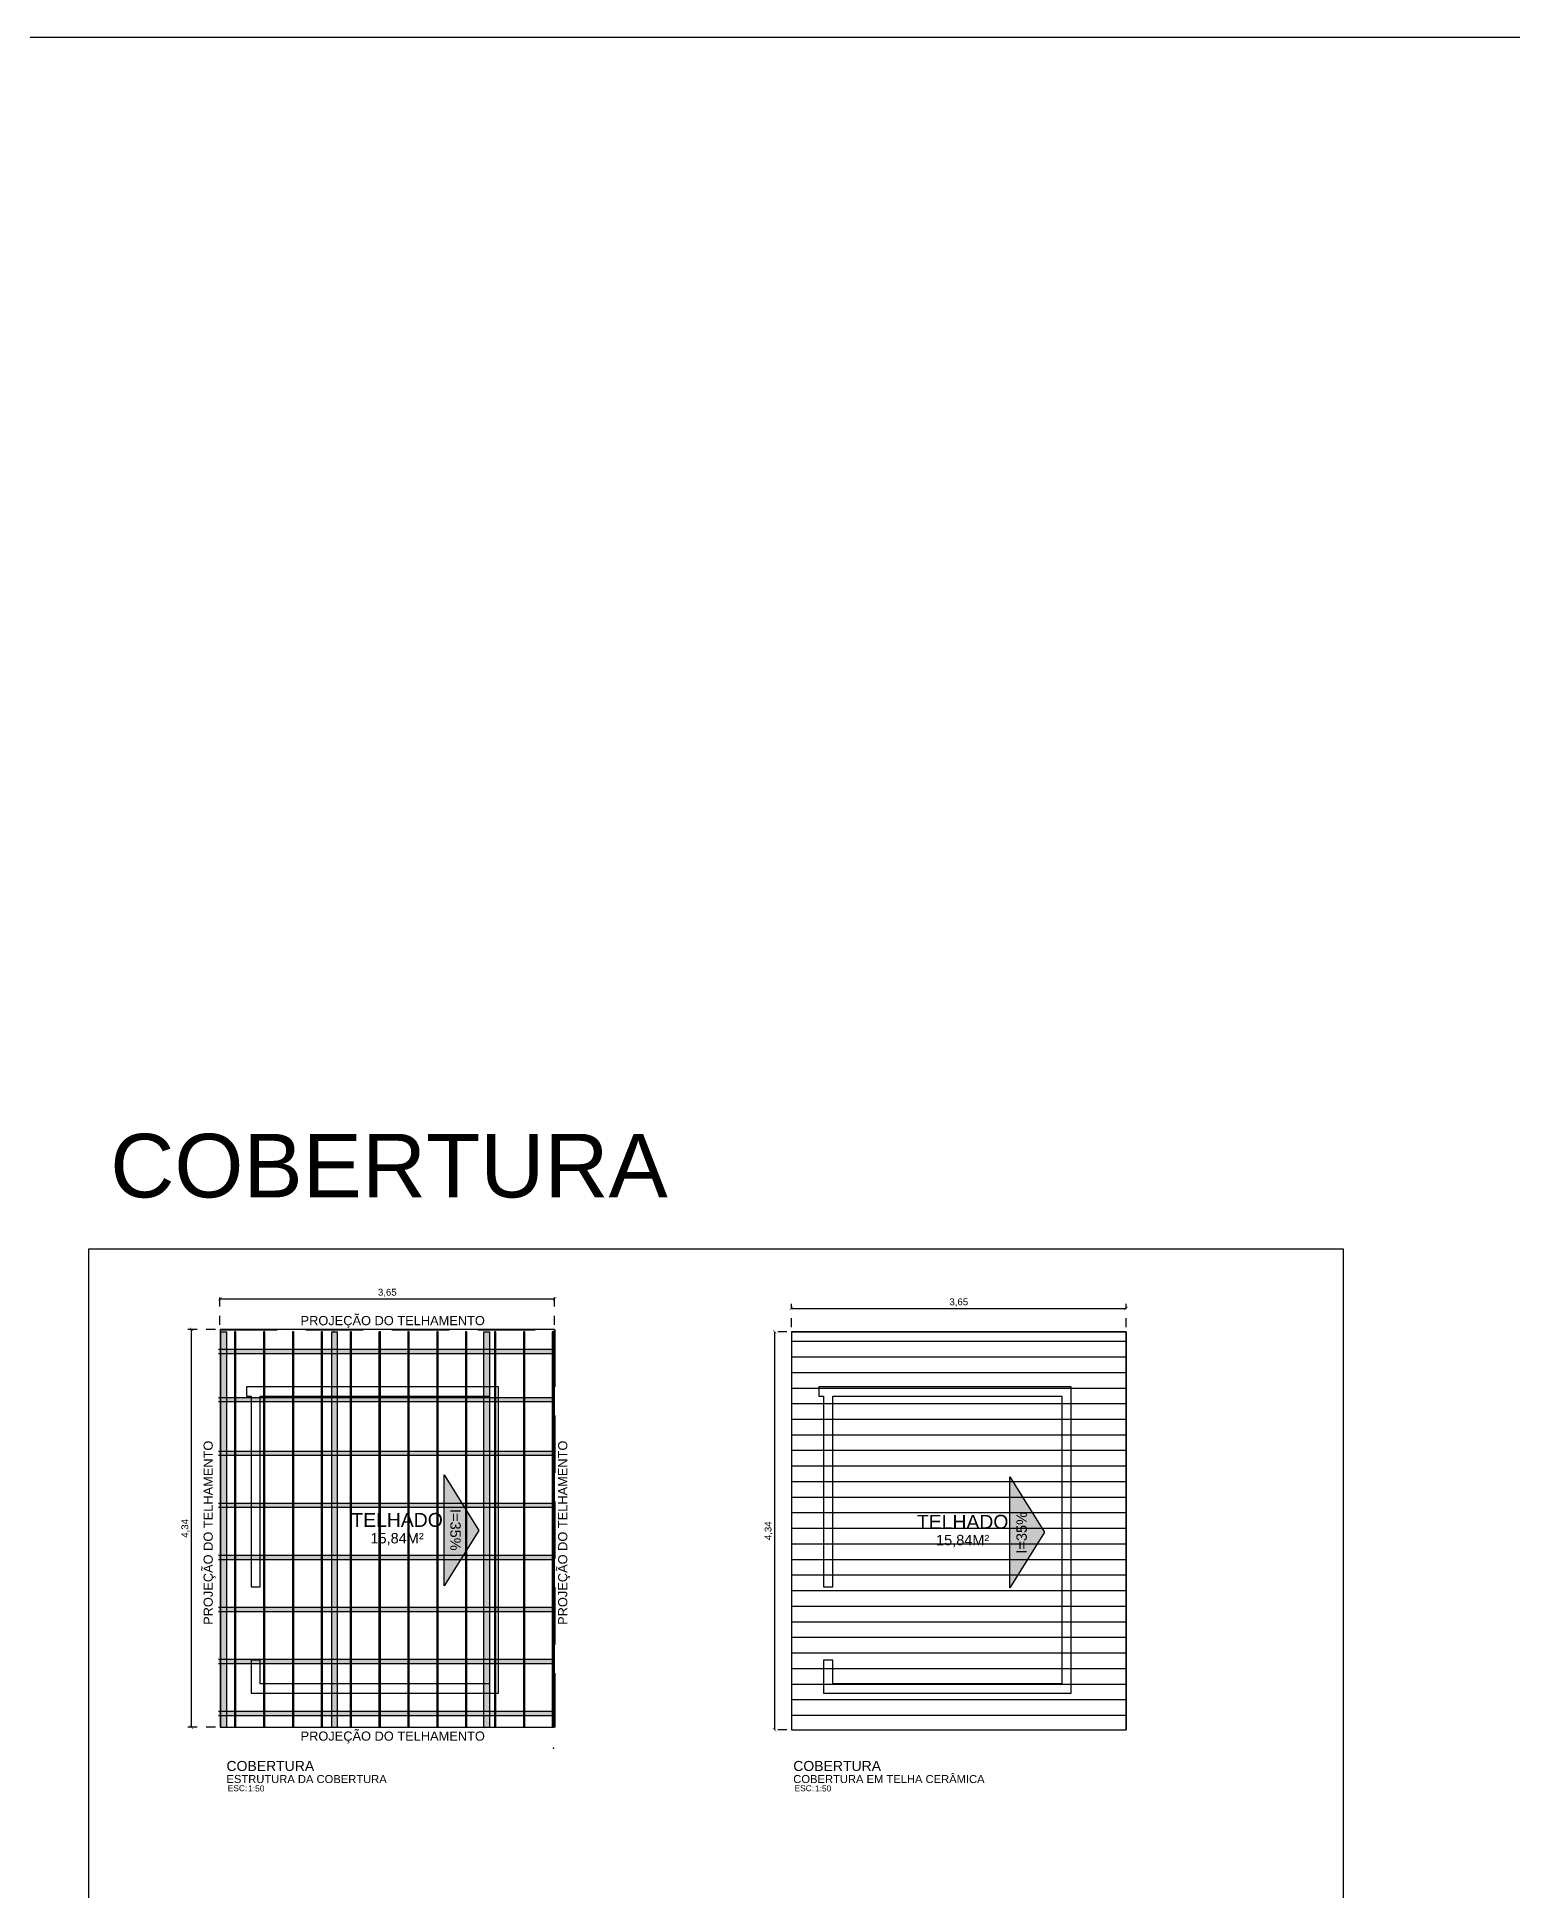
# Model space of a CAD drawing. Header units: inches. Extents: x -413 to -271, y -41 to 11.
# Drawn here: x -389.33 to -373.23, y -8.85 to 11.38 of the extents above; entities that cross this region are included whole.
import ezdxf
from ezdxf.enums import TextEntityAlignment as Align

# ---------------------------------------------------------------- set-up
doc = ezdxf.new("R2010")
doc.units = ezdxf.units.IN
doc.header["$MEASUREMENT"] = 0
doc.linetypes.add('DOT', pattern=[6.35, 0, -6.35])
doc.linetypes.add('HIDDEN2', pattern=[0.1875, 0.125, -0.0625])
doc.layers.get('0').update_dxf_attribs({"color": 8})
doc.layers.get('DEFPOINTS').update_dxf_attribs({"lineweight": 0})
for name, color, linetype in [('#_carimbo', 1, 'Continuous'), ('.10', 1, 'Continuous'), ('.20', 2, 'Continuous'), ('AR-ALV-CRT', 4, 'Continuous'), ('ARQ-COTA-25', 12, 'Continuous'), ('ARQ-PIS', 1, 'Continuous'), ('ARQ-TXT-02', 2, 'Continuous'), ('ARQ-TXT-03', 3, 'Continuous'), ('ARQ-TXT-04', 4, 'Continuous'), ('ELE-VT3', 30, 'Continuous'), ('FO-TÍTULOS', 1, 'Continuous'), ('Texto', 3, 'Continuous')]:
    doc.layers.add(name, color=color, linetype=linetype)
doc.layers.add('AR-COTA', color=1, linetype='Continuous', lineweight=0)
doc.styles.add('Arial', font='ARIALUNI.ttf')
doc.styles.add('ARIAL 1.5mm', font='arial.ttf', dxfattribs={"height": 0.1})
doc.styles.add('MÉDIO', font='arial.ttf', dxfattribs={"height": 0.13})
doc.styles.add('T3', font='arial.ttf')
doc.dimstyles.new('COD-ARQ-50', dxfattribs={"dimtxt": 0.075, "dimasz": 0.0375, "dimexe": 0.05, "dimexo": 0.05, "dimgap": 0.02, "dimtad": 1, "dimzin": 4, "dimtxsty": 'T3', "dimblk": 'ARCHTICK', "dimcen": 0, "dimclrd": 1, "dimclre": 2, "dimclrt": 2, "dimazin": 0, "dimtfac": 1, "dimtmove": 2, "dimatfit": 3, "dimldrblk": 'DOT', "dimfxl": 0.4, "dimtolj": 1, "dimarcsym": 0})

# ---------------------------------------------------------------- blocks, each defined once
blk = doc.blocks.new('_ArchTick')
at = {"color": 0, "linetype": 'ByBlock', "const_width": 0.15}
blk.add_lwpolyline([(-0.5, -0.5), (0.5, 0.5)], dxfattribs=at)
blk = doc.blocks.new('*D522')
at = {"layer": 'AR-COTA', "color": 2, "linetype": 'DOT', "lineweight": -2, "ltscale": 0.00375, "transparency": 16777216}
for p, q in [((-381.096, -2.702), (-381.096, -2.446)), ((-377.446, -2.702), (-377.446, -2.446))]:
    blk.add_line(p, q, dxfattribs=at)
at = {"layer": 'AR-COTA', "color": 1, "lineweight": -2, "ltscale": 0.00375, "transparency": 16777216}
blk.add_line((-381.096, -2.496), (-377.446, -2.496), dxfattribs=at)
at = {"layer": 'DEFPOINTS', "color": 0, "ltscale": 0.00375, "transparency": 16777216}
for p in [(-377.446, -2.496), (-381.096, -2.752), (-377.446, -2.752)]:
    blk.add_point(p, dxfattribs=at)
at = {"layer": 'AR-COTA', "color": 1, "lineweight": -2, "ltscale": 0.00375, "transparency": 16777216, "xscale": 0.0375, "yscale": 0.0375, "zscale": 0.0375, "rotation": 180}
blk.add_blockref('_ArchTick', (-381.096, -2.496), dxfattribs=at)
at = {"layer": 'AR-COTA', "color": 1, "lineweight": -2, "ltscale": 0.00375, "transparency": 16777216, "xscale": 0.0375, "yscale": 0.0375, "zscale": 0.0375}
blk.add_blockref('_ArchTick', (-377.446, -2.496), dxfattribs=at)
at = {"layer": 'AR-COTA', "color": 2, "ltscale": 0.00375, "transparency": 16777216, "insert": (-379.271, -2.431), "char_height": 0.075, "attachment_point": 5, "style": 'T3'}
blk.add_mtext('\\A1;3,65', dxfattribs=at)
blk = doc.blocks.new('_Dot')
at = {"color": 0, "linetype": 'ByBlock', "lineweight": -2}
blk.add_line((-0.5, 0), (-1, 0), dxfattribs=at)
at = {"color": 0, "linetype": 'ByBlock', "const_width": 0.5}
blk.add_lwpolyline([(-0.25, 0, 1), (0.25, 0, 1)], format="xyb", close=True, dxfattribs=at)
blk = doc.blocks.new('*D523')
at = {"layer": 'AR-COTA', "color": 2, "linetype": 'DOT', "lineweight": -2, "ltscale": 0.00375, "transparency": 16777216}
for p, q in [((-381.146, -2.752), (-381.33, -2.752)), ((-381.146, -7.092), (-381.33, -7.092))]:
    blk.add_line(p, q, dxfattribs=at)
at = {"layer": 'AR-COTA', "color": 1, "lineweight": -2, "ltscale": 0.00375, "transparency": 16777216}
blk.add_line((-381.28, -2.752), (-381.28, -7.092), dxfattribs=at)
at = {"layer": 'DEFPOINTS', "color": 0, "ltscale": 0.00375, "transparency": 16777216}
for p in [(-381.096, -2.752), (-381.28, -7.092), (-381.096, -7.092)]:
    blk.add_point(p, dxfattribs=at)
at = {"layer": 'AR-COTA', "color": 1, "lineweight": -2, "ltscale": 0.00375, "transparency": 16777216, "xscale": 0.0375, "yscale": 0.0375, "zscale": 0.0375}
for p, rotation in [((-381.28, -2.752), 90), ((-381.28, -7.092), 270)]:
    blk.add_blockref('_ArchTick', p, dxfattribs=dict(at, rotation=rotation))
at = {"layer": 'AR-COTA', "color": 2, "ltscale": 0.00375, "transparency": 16777216, "insert": (-381.345, -4.922), "char_height": 0.075, "attachment_point": 5, "rotation": 90, "style": 'T3'}
blk.add_mtext('\\A1;4,34', dxfattribs=at)
blk = doc.blocks.new('*D524')
at = {"layer": 'AR-COTA', "color": 2, "linetype": 'DOT', "lineweight": -2, "ltscale": 0.00375, "transparency": 16777216}
for p, q in [((-387.33, -2.676), (-387.33, -2.341)), ((-383.68, -2.676), (-383.68, -2.341))]:
    blk.add_line(p, q, dxfattribs=at)
at = {"layer": 'AR-COTA', "color": 1, "lineweight": -2, "ltscale": 0.00375, "transparency": 16777216}
blk.add_line((-387.33, -2.391), (-383.68, -2.391), dxfattribs=at)
at = {"layer": 'DEFPOINTS', "color": 0, "ltscale": 0.00375, "transparency": 16777216}
for p in [(-383.68, -2.391), (-387.33, -2.726), (-383.68, -2.726)]:
    blk.add_point(p, dxfattribs=at)
at = {"layer": 'AR-COTA', "color": 1, "lineweight": -2, "ltscale": 0.00375, "transparency": 16777216, "xscale": 0.0375, "yscale": 0.0375, "zscale": 0.0375, "rotation": 180}
blk.add_blockref('_ArchTick', (-387.33, -2.391), dxfattribs=at)
at = {"layer": 'AR-COTA', "color": 1, "lineweight": -2, "ltscale": 0.00375, "transparency": 16777216, "xscale": 0.0375, "yscale": 0.0375, "zscale": 0.0375}
blk.add_blockref('_ArchTick', (-383.68, -2.391), dxfattribs=at)
at = {"layer": 'AR-COTA', "color": 2, "ltscale": 0.00375, "transparency": 16777216, "insert": (-385.505, -2.326), "char_height": 0.075, "attachment_point": 5, "style": 'T3'}
blk.add_mtext('\\A1;3,65', dxfattribs=at)
blk = doc.blocks.new('*D525')
at = {"layer": 'AR-COTA', "color": 2, "linetype": 'DOT', "lineweight": -2, "ltscale": 0.00375, "transparency": 16777216}
for p, q in [((-387.38, -2.726), (-387.69, -2.726)), ((-387.38, -7.066), (-387.69, -7.066))]:
    blk.add_line(p, q, dxfattribs=at)
at = {"layer": 'AR-COTA', "color": 1, "lineweight": -2, "ltscale": 0.00375, "transparency": 16777216}
blk.add_line((-387.64, -7.066), (-387.64, -2.726), dxfattribs=at)
at = {"layer": 'DEFPOINTS', "color": 0, "ltscale": 0.00375, "transparency": 16777216}
for p in [(-387.64, -2.726), (-387.33, -2.726), (-387.33, -7.066)]:
    blk.add_point(p, dxfattribs=at)
at = {"layer": 'AR-COTA', "color": 1, "lineweight": -2, "ltscale": 0.00375, "transparency": 16777216, "xscale": 0.0375, "yscale": 0.0375, "zscale": 0.0375}
for p, rotation in [((-387.64, -2.726), 90), ((-387.64, -7.066), 270)]:
    blk.add_blockref('_ArchTick', p, dxfattribs=dict(at, rotation=rotation))
at = {"layer": 'AR-COTA', "color": 2, "ltscale": 0.00375, "transparency": 16777216, "insert": (-387.706, -4.896), "char_height": 0.075, "attachment_point": 5, "rotation": 90, "style": 'T3'}
blk.add_mtext('\\A1;4,34', dxfattribs=at)
blk = doc.blocks.new('*U517')
at = {"layer": 'ARQ-TXT-02', "insert": (0.2739, 0.2042), "char_height": 0.03, "attachment_point": 1, "style": 'Arial'}
blk.add_mtext_dynamic_manual_height_columns('ESC:', width=0.001376, gutter_width=0.25, heights=[0], dxfattribs=at)
at = {"layer": 'ARQ-TXT-02', "style": 'Arial'}
blk.add_attdef('ESCALA', (0.376, 0.1729), '', height=0.03, dxfattribs=at)
at = {"layer": 'ARQ-TXT-03', "style": 'Arial'}
blk.add_attdef('DESENHO', (0.2677, 0.215), '', height=0.04, dxfattribs=at)
at = {"layer": 'ARQ-TXT-04', "style": 'Arial'}
blk.add_attdef('MATÉRIA', text='', height=0.05, dxfattribs=at).set_placement((0.2677, 0.2605), align=Align.BOTTOM_LEFT)

msp = doc.modelspace()

# ---------------------------------------------------------------- hatches: boundary and pattern name
at = {"layer": '.10', "linetype": 'ByBlock', "ltscale": 5}
h = msp.add_hatch(color=3, dxfattribs=at)
h.set_gradient(color1=(237, 31, 36), color2=(237, 31, 36))
h.paths.add_polyline_path([(-387.1707, -7.066), (-387.1557, -7.066), (-387.1557, -2.7519), (-387.1707, -2.7519)])
h = msp.add_hatch(color=3, dxfattribs=at)
h.set_gradient(color1=(237, 31, 36), color2=(237, 31, 36))
h.paths.add_polyline_path([(-386.8557, -7.066), (-386.8407, -7.066), (-386.8407, -2.7519), (-386.8557, -2.7519)])
h = msp.add_hatch(color=3, dxfattribs=at)
h.set_gradient(color1=(237, 31, 36), color2=(237, 31, 36))
h.paths.add_polyline_path([(-386.5407, -7.066), (-386.5257, -7.066), (-386.5257, -2.7519), (-386.5407, -2.7519)])
h = msp.add_hatch(color=3, dxfattribs=at)
h.set_gradient(color1=(237, 31, 36), color2=(237, 31, 36))
h.paths.add_polyline_path([(-386.2257, -7.066), (-386.2107, -7.066), (-386.2107, -2.7519), (-386.2257, -2.7519)])
h = msp.add_hatch(color=3, dxfattribs=at)
h.set_gradient(color1=(237, 31, 36), color2=(237, 31, 36))
h.paths.add_polyline_path([(-385.9107, -7.066), (-385.8957, -7.066), (-385.8957, -2.7519), (-385.9107, -2.7519)])
h = msp.add_hatch(color=3, dxfattribs=at)
h.set_gradient(color1=(237, 31, 36), color2=(237, 31, 36))
h.paths.add_polyline_path([(-385.5957, -7.066), (-385.5807, -7.066), (-385.5807, -2.7519), (-385.5957, -2.7519)])
h = msp.add_hatch(color=3, dxfattribs=at)
h.set_gradient(color1=(237, 31, 36), color2=(237, 31, 36))
h.paths.add_polyline_path([(-385.2807, -7.066), (-385.2657, -7.066), (-385.2657, -2.7519), (-385.2807, -2.7519)])
h = msp.add_hatch(color=3, dxfattribs=at)
h.set_gradient(color1=(237, 31, 36), color2=(237, 31, 36))
h.paths.add_polyline_path([(-384.9657, -7.066), (-384.9507, -7.066), (-384.9507, -2.7519), (-384.9657, -2.7519)])
h = msp.add_hatch(color=3, dxfattribs=at)
h.set_gradient(color1=(237, 31, 36), color2=(237, 31, 36))
h.paths.add_polyline_path([(-384.6507, -7.066), (-384.6357, -7.066), (-384.6357, -2.7519), (-384.6507, -2.7519)])
h = msp.add_hatch(color=3, dxfattribs=at)
h.set_gradient(color1=(237, 31, 36), color2=(237, 31, 36))
h.paths.add_polyline_path([(-384.3357, -7.066), (-384.3207, -7.066), (-384.3207, -2.7519), (-384.3357, -2.7519)])
h = msp.add_hatch(color=3, dxfattribs=at)
h.set_gradient(color1=(237, 31, 36), color2=(237, 31, 36))
h.paths.add_polyline_path([(-384.0207, -7.066), (-384.0057, -7.066), (-384.0057, -2.7519), (-384.0207, -2.7519)])
h = msp.add_hatch(color=3, dxfattribs=at)
h.set_gradient(color1=(237, 31, 36), color2=(237, 31, 36))
h.paths.add_polyline_path([(-383.7057, -7.066), (-383.6907, -7.066), (-383.6907, -2.7519), (-383.7057, -2.7519)])
at = {"layer": '.10', "linetype": 'ByBlock', "ltscale": 5, "true_color": 0x105689, "transparency": 33554636}
h = msp.add_hatch(dxfattribs=at)
h.set_pattern_fill('_USER', color=146, scale=0.17, pattern_type=0)
h.set_pattern_definition([(0, (-1355.33622, -123.55422), (0, 0.17), [])])
h.paths.add_polyline_path([(-381.0463, -2.7519), (-381.0963, -2.7519), (-381.0963, -7.0919), (-381.0463, -7.0919)])
h.paths.add_polyline_path([(-377.4463, -2.7519), (-381.0463, -2.7519), (-381.0463, -7.0919), (-377.4463, -7.0919)])
at = {"layer": '.10', "linetype": 'ByBlock', "ltscale": 5, "true_color": 0x58ba48}
h = msp.add_hatch(color=85, dxfattribs=at)
h.dxf.hatch_style = 1
h.paths.add_polyline_path([(-383.7057, -2.991), (-383.7057, -2.941), (-387.3447, -2.941), (-387.3447, -2.991)])
h = msp.add_hatch(color=85, dxfattribs=at)
h.dxf.hatch_style = 1
h.paths.add_polyline_path([(-383.7057, -3.516), (-383.7057, -3.466), (-387.3447, -3.466), (-387.3447, -3.516)])
h = msp.add_hatch(color=85, dxfattribs=at)
h.dxf.hatch_style = 1
h.paths.add_polyline_path([(-383.7057, -4.1017), (-383.7057, -4.0517), (-387.3447, -4.0517), (-387.3447, -4.1017)])
h = msp.add_hatch(color=85, dxfattribs=at)
h.dxf.hatch_style = 1
h.paths.add_polyline_path([(-383.7057, -4.6695), (-383.7057, -4.6195), (-387.3447, -4.6195), (-387.3447, -4.6695)])
h = msp.add_hatch(color=85, dxfattribs=at)
h.dxf.hatch_style = 1
h.paths.add_polyline_path([(-383.7057, -5.2374), (-383.7057, -5.1874), (-387.3447, -5.1874), (-387.3447, -5.2374)])
h = msp.add_hatch(color=85, dxfattribs=at)
h.dxf.hatch_style = 1
h.paths.add_polyline_path([(-383.7057, -5.8052), (-383.7057, -5.7552), (-387.3447, -5.7552), (-387.3447, -5.8052)])
h = msp.add_hatch(color=85, dxfattribs=at)
h.dxf.hatch_style = 1
h.paths.add_polyline_path([(-383.7057, -6.3731), (-383.7057, -6.3231), (-387.3447, -6.3231), (-387.3447, -6.3731)])
h = msp.add_hatch(color=85, dxfattribs=at)
h.dxf.hatch_style = 1
h.paths.add_polyline_path([(-383.7057, -6.941), (-383.7057, -6.891), (-387.3447, -6.891), (-387.3447, -6.941)])
at = {"layer": '.20', "linetype": 'ByBlock', "ltscale": 5, "true_color": 0xf1eb1f}
for points in [[(-387.3207, -7.066), (-387.2607, -7.066), (-387.2607, -2.7519), (-387.3207, -2.7519)], [(-386.1107, -7.066), (-386.0507, -7.066), (-386.0507, -2.7519), (-386.1107, -2.7519)], [(-384.4507, -7.066), (-384.3907, -7.066), (-384.3907, -2.7519), (-384.4507, -2.7519)]]:
    msp.add_hatch(color=2, dxfattribs=at).paths.add_polyline_path(points)
at = {"true_color": 0x636466, "transparency": 33554687}
h = msp.add_hatch(color=251, dxfattribs=at)
h.dxf.hatch_style = 1
h.paths.add_polyline_path([(-384.8839, -5.5226), (-384.5059, -4.9178), (-384.8839, -4.313)])
h = msp.add_hatch(color=251, dxfattribs=at)
h.dxf.hatch_style = 1
h.paths.add_polyline_path([(-378.7146, -5.5429), (-378.3366, -4.9381), (-378.7146, -4.3333)])

# ---------------------------------------------------------------- linework, layer by layer
at = {"layer": '#_carimbo', "color": 4, "linetype": 'ByBlock'}
for points in [[(-383.6797, -3.4629), (-383.6797, -2.726), (-387.3297, -2.726), (-387.3297, -7.066), (-383.6797, -7.066), (-383.6797, -2.726), (-383.6797, -2.726)], [(-377.4463, -3.4888), (-377.4463, -2.7519), (-381.0963, -2.7519), (-381.0963, -7.0919), (-377.4463, -7.0919), (-377.4463, -2.7519), (-377.4463, -2.7519)]]:
    msp.add_lwpolyline(points, dxfattribs=at)
at = {"layer": '.10', "color": 18, "linetype": 'ByBlock', "ltscale": 5, "true_color": 0x000000}
for points in [[(-387.3207, -2.7519), (-387.2607, -2.7519), (-387.2607, -7.066)], [(-387.3207, -7.066), (-387.3207, -2.7519)], [(-386.1107, -2.7519), (-386.0507, -2.7519), (-386.0507, -7.066)], [(-386.1107, -7.066), (-386.1107, -2.7519)], [(-384.4507, -2.7519), (-384.3907, -2.7519), (-384.3907, -7.066)], [(-384.4507, -7.066), (-384.4507, -2.7519)]]:
    msp.add_lwpolyline(points, dxfattribs=at)
at = {"layer": '.20', "color": 18, "linetype": 'ByBlock', "ltscale": 5, "true_color": 0x000000}
for points in [[(-387.3207, -2.7519), (-387.2607, -2.7519), (-387.2607, -7.066)], [(-387.3207, -7.066), (-387.3207, -2.7519)], [(-386.1107, -2.7519), (-386.0507, -2.7519), (-386.0507, -7.066)], [(-386.1107, -7.066), (-386.1107, -2.7519)], [(-384.4507, -2.7519), (-384.3907, -2.7519), (-384.3907, -6.5919)], [(-384.4507, -7.066), (-384.4507, -2.7519)]]:
    msp.add_lwpolyline(points, dxfattribs=at)
at = {"color": 8, "linetype": 'ByBlock', "ltscale": 5}
for points in [[(-386.9907, -3.3519), (-387.0407, -3.3519), (-387.0407, -3.4519), (-386.9907, -3.4519)], [(-380.7463, -3.3519), (-380.7963, -3.3519), (-380.7963, -3.4519), (-380.7463, -3.4519)]]:
    msp.add_lwpolyline(points, dxfattribs=at)
for points in [[(-384.8839, -4.313), (-384.5059, -4.9178), (-384.8839, -5.5226)], [(-378.7146, -4.3333), (-378.3366, -4.9381), (-378.7146, -5.5429)]]:
    msp.add_lwpolyline(points, close=True)
at = {"layer": 'ARQ-PIS', "color": 3, "linetype": 'ByBlock', "ltscale": 5}
msp.add_line((-386.1107, -2.7519), (-386.0507, -2.7519), dxfattribs=at)
at = {"layer": 'ARQ-PIS', "color": 8, "linetype": 'ByBlock'}
for p, q in [((-386.9907, -3.4519), (-386.9907, -5.5319)), ((-386.8907, -5.5319), (-386.8907, -3.4519)), ((-386.8907, -3.4519), (-384.3907, -3.4519)), ((-384.3907, -3.4519), (-384.3907, -6.5919)), ((-380.7463, -3.4519), (-380.7463, -5.5319)), ((-380.6463, -5.5319), (-380.6463, -3.4519)), ((-380.6463, -3.4519), (-378.1463, -3.4519)), ((-378.1463, -3.4519), (-378.1463, -6.5919)), ((-386.9907, -5.5319), (-386.8907, -5.5319)), ((-380.7463, -5.5319), (-380.6463, -5.5319)), ((-386.8907, -6.3319), (-386.9907, -6.3319)), ((-386.9907, -6.3319), (-386.9907, -6.6919)), ((-386.8907, -6.5919), (-386.8907, -6.3319)), ((-380.6463, -6.3319), (-380.7463, -6.3319)), ((-380.7463, -6.3319), (-380.7463, -6.6919)), ((-380.6463, -6.5919), (-380.6463, -6.3319)), ((-384.3907, -6.5919), (-386.8907, -6.5919)), ((-378.1463, -6.5919), (-380.6463, -6.5919)), ((-386.9907, -6.6919), (-384.2907, -6.6919)), ((-384.3907, -6.6919), (-384.3907, -7.066)), ((-380.7463, -6.6919), (-378.0463, -6.6919))]:
    msp.add_line(p, q, dxfattribs=at)
at = {"layer": 'ARQ-PIS', "color": 4, "linetype": 'ByBlock'}
msp.add_lwpolyline([(-388.7606, -1.8439), (-375.0786, -1.8439), (-375.0786, -21.9212), (-388.7606, -21.9212)], close=True, dxfattribs=at)
at = {"layer": 'ARQ-PIS', "color": 5, "linetype": 'HIDDEN2', "lineweight": 40, "ltscale": 5}
msp.add_lwpolyline([(-387.3297, -2.726), (-383.6797, -2.726), (-383.6797, -7.066)], dxfattribs=at)
at = {"layer": 'ARQ-PIS', "color": 240, "linetype": 'ByBlock', "ltscale": 5, "true_color": 0xed1f24}
for points in [[(-387.1557, -2.7519), (-387.1707, -2.7519), (-387.1707, -7.066)], [(-387.1557, -2.7519), (-387.1707, -2.7519), (-387.1707, -7.066)], [(-387.1557, -2.7519), (-387.1707, -2.7519), (-387.1707, -7.066)], [(-387.1557, -2.7519), (-387.1707, -2.7519), (-387.1707, -7.066)], [(-387.1557, -2.7519), (-387.1707, -2.7519), (-387.1707, -7.066)], [(-387.1557, -2.7519), (-387.1707, -2.7519), (-387.1707, -7.066)], [(-387.1557, -2.7519), (-387.1707, -2.7519), (-387.1707, -7.066)], [(-387.1557, -7.066), (-387.1557, -2.7519)], [(-387.1557, -7.066), (-387.1557, -2.7519)], [(-387.1557, -7.066), (-387.1557, -2.7519)], [(-387.1557, -7.066), (-387.1557, -2.7519)], [(-387.1557, -7.066), (-387.1557, -2.7519)], [(-387.1557, -7.066), (-387.1557, -2.7519)], [(-387.1557, -7.066), (-387.1557, -2.7519)], [(-386.8407, -2.7519), (-386.8557, -2.7519), (-386.8557, -7.066)], [(-386.8407, -2.7519), (-386.8557, -2.7519), (-386.8557, -7.066)], [(-386.8407, -2.7519), (-386.8557, -2.7519), (-386.8557, -7.066)], [(-386.8407, -2.7519), (-386.8557, -2.7519), (-386.8557, -7.066)], [(-386.8407, -2.7519), (-386.8557, -2.7519), (-386.8557, -7.066)], [(-386.8407, -7.066), (-386.8407, -2.7519)], [(-386.8407, -7.066), (-386.8407, -2.7519)], [(-386.8407, -7.066), (-386.8407, -2.7519)], [(-386.8407, -7.066), (-386.8407, -2.7519)], [(-386.8407, -7.066), (-386.8407, -2.7519)], [(-386.5257, -2.7519), (-386.5407, -2.7519), (-386.5407, -7.066)], [(-386.5257, -2.7519), (-386.5407, -2.7519), (-386.5407, -7.066)], [(-386.5257, -2.7519), (-386.5407, -2.7519), (-386.5407, -7.066)], [(-386.5257, -2.7519), (-386.5407, -2.7519), (-386.5407, -7.066)], [(-386.5257, -2.7519), (-386.5407, -2.7519), (-386.5407, -7.066)], [(-386.5257, -2.7519), (-386.5407, -2.7519), (-386.5407, -7.066)], [(-386.5257, -2.7519), (-386.5407, -2.7519), (-386.5407, -7.066)], [(-386.5257, -7.066), (-386.5257, -2.7519)], [(-386.5257, -7.066), (-386.5257, -2.7519)], [(-386.5257, -7.066), (-386.5257, -2.7519)], [(-386.5257, -7.066), (-386.5257, -2.7519)], [(-386.5257, -7.066), (-386.5257, -2.7519)], [(-386.5257, -7.066), (-386.5257, -2.7519)], [(-386.5257, -7.066), (-386.5257, -2.7519)], [(-386.2107, -2.7519), (-386.2257, -2.7519), (-386.2257, -7.066)], [(-386.2107, -2.7519), (-386.2257, -2.7519), (-386.2257, -7.066)], [(-386.2107, -2.7519), (-386.2257, -2.7519), (-386.2257, -7.066)], [(-386.2107, -2.7519), (-386.2257, -2.7519), (-386.2257, -7.066)], [(-386.2107, -2.7519), (-386.2257, -2.7519), (-386.2257, -7.066)], [(-386.2107, -7.066), (-386.2107, -2.7519)], [(-386.2107, -7.066), (-386.2107, -2.7519)], [(-386.2107, -7.066), (-386.2107, -2.7519)], [(-386.2107, -7.066), (-386.2107, -2.7519)], [(-386.2107, -7.066), (-386.2107, -2.7519)], [(-385.8957, -2.7519), (-385.9107, -2.7519), (-385.9107, -7.066)], [(-385.8957, -2.7519), (-385.9107, -2.7519), (-385.9107, -7.066)], [(-385.8957, -2.7519), (-385.9107, -2.7519), (-385.9107, -7.066)], [(-385.8957, -2.7519), (-385.9107, -2.7519), (-385.9107, -7.066)], [(-385.8957, -2.7519), (-385.9107, -2.7519), (-385.9107, -7.066)], [(-385.8957, -2.7519), (-385.9107, -2.7519), (-385.9107, -7.066)], [(-385.8957, -2.7519), (-385.9107, -2.7519), (-385.9107, -7.066)], [(-385.8957, -7.066), (-385.8957, -2.7519)], [(-385.8957, -7.066), (-385.8957, -2.7519)], [(-385.8957, -7.066), (-385.8957, -2.7519)], [(-385.8957, -7.066), (-385.8957, -2.7519)], [(-385.8957, -7.066), (-385.8957, -2.7519)], [(-385.8957, -7.066), (-385.8957, -2.7519)], [(-385.8957, -7.066), (-385.8957, -2.7519)], [(-385.5807, -2.7519), (-385.5957, -2.7519), (-385.5957, -7.066)], [(-385.5807, -2.7519), (-385.5957, -2.7519), (-385.5957, -7.066)], [(-385.5807, -2.7519), (-385.5957, -2.7519), (-385.5957, -7.066)], [(-385.5807, -2.7519), (-385.5957, -2.7519), (-385.5957, -7.066)], [(-385.5807, -2.7519), (-385.5957, -2.7519), (-385.5957, -7.066)], [(-385.5807, -7.066), (-385.5807, -2.7519)], [(-385.5807, -7.066), (-385.5807, -2.7519)], [(-385.5807, -7.066), (-385.5807, -2.7519)], [(-385.5807, -7.066), (-385.5807, -2.7519)], [(-385.5807, -7.066), (-385.5807, -2.7519)], [(-385.2657, -2.7519), (-385.2807, -2.7519), (-385.2807, -7.066)], [(-385.2657, -2.7519), (-385.2807, -2.7519), (-385.2807, -7.066)], [(-385.2657, -2.7519), (-385.2807, -2.7519), (-385.2807, -7.066)], [(-385.2657, -2.7519), (-385.2807, -2.7519), (-385.2807, -7.066)], [(-385.2657, -2.7519), (-385.2807, -2.7519), (-385.2807, -7.066)], [(-385.2657, -2.7519), (-385.2807, -2.7519), (-385.2807, -7.066)], [(-385.2657, -2.7519), (-385.2807, -2.7519), (-385.2807, -7.066)], [(-385.2657, -7.066), (-385.2657, -2.7519)], [(-385.2657, -7.066), (-385.2657, -2.7519)], [(-385.2657, -7.066), (-385.2657, -2.7519)], [(-385.2657, -7.066), (-385.2657, -2.7519)], [(-385.2657, -7.066), (-385.2657, -2.7519)], [(-385.2657, -7.066), (-385.2657, -2.7519)], [(-385.2657, -7.066), (-385.2657, -2.7519)], [(-384.9507, -2.7519), (-384.9657, -2.7519), (-384.9657, -7.066)], [(-384.9507, -2.7519), (-384.9657, -2.7519), (-384.9657, -7.066)], [(-384.9507, -2.7519), (-384.9657, -2.7519), (-384.9657, -7.066)], [(-384.9507, -2.7519), (-384.9657, -2.7519), (-384.9657, -7.066)], [(-384.9507, -2.7519), (-384.9657, -2.7519), (-384.9657, -7.066)], [(-384.9507, -7.066), (-384.9507, -2.7519)], [(-384.9507, -7.066), (-384.9507, -2.7519)], [(-384.9507, -7.066), (-384.9507, -2.7519)], [(-384.9507, -7.066), (-384.9507, -2.7519)], [(-384.9507, -7.066), (-384.9507, -2.7519)], [(-384.6357, -2.7519), (-384.6507, -2.7519), (-384.6507, -7.066)], [(-384.6357, -2.7519), (-384.6507, -2.7519), (-384.6507, -7.066)], [(-384.6357, -2.7519), (-384.6507, -2.7519), (-384.6507, -7.066)], [(-384.6357, -2.7519), (-384.6507, -2.7519), (-384.6507, -7.066)], [(-384.6357, -2.7519), (-384.6507, -2.7519), (-384.6507, -7.066)], [(-384.6357, -2.7519), (-384.6507, -2.7519), (-384.6507, -7.066)], [(-384.6357, -2.7519), (-384.6507, -2.7519), (-384.6507, -7.066)], [(-384.6357, -7.066), (-384.6357, -2.7519)], [(-384.6357, -7.066), (-384.6357, -2.7519)], [(-384.6357, -7.066), (-384.6357, -2.7519)], [(-384.6357, -7.066), (-384.6357, -2.7519)], [(-384.6357, -7.066), (-384.6357, -2.7519)], [(-384.6357, -7.066), (-384.6357, -2.7519)], [(-384.6357, -7.066), (-384.6357, -2.7519)], [(-384.3207, -2.7519), (-384.3357, -2.7519), (-384.3357, -7.066)], [(-384.3207, -2.7519), (-384.3357, -2.7519), (-384.3357, -7.066)], [(-384.3207, -2.7519), (-384.3357, -2.7519), (-384.3357, -7.066)], [(-384.3207, -2.7519), (-384.3357, -2.7519), (-384.3357, -7.066)], [(-384.3207, -2.7519), (-384.3357, -2.7519), (-384.3357, -7.066)], [(-384.3207, -7.066), (-384.3207, -2.7519)], [(-384.3207, -7.066), (-384.3207, -2.7519)], [(-384.3207, -7.066), (-384.3207, -2.7519)], [(-384.3207, -7.066), (-384.3207, -2.7519)], [(-384.3207, -7.066), (-384.3207, -2.7519)], [(-384.0057, -2.7519), (-384.0207, -2.7519), (-384.0207, -7.066)], [(-384.0057, -2.7519), (-384.0207, -2.7519), (-384.0207, -7.066)], [(-384.0057, -2.7519), (-384.0207, -2.7519), (-384.0207, -7.066)], [(-384.0057, -2.7519), (-384.0207, -2.7519), (-384.0207, -7.066)], [(-384.0057, -2.7519), (-384.0207, -2.7519), (-384.0207, -7.066)], [(-384.0057, -2.7519), (-384.0207, -2.7519), (-384.0207, -7.066)], [(-384.0057, -2.7519), (-384.0207, -2.7519), (-384.0207, -7.066)], [(-384.0057, -7.066), (-384.0057, -2.7519)], [(-384.0057, -7.066), (-384.0057, -2.7519)], [(-384.0057, -7.066), (-384.0057, -2.7519)], [(-384.0057, -7.066), (-384.0057, -2.7519)], [(-384.0057, -7.066), (-384.0057, -2.7519)], [(-384.0057, -7.066), (-384.0057, -2.7519)], [(-384.0057, -7.066), (-384.0057, -2.7519)], [(-383.6907, -2.7519), (-383.7057, -2.7519), (-383.7057, -7.066)], [(-383.6907, -2.7519), (-383.7057, -2.7519), (-383.7057, -7.066)], [(-383.6907, -2.7519), (-383.7057, -2.7519), (-383.7057, -7.066)], [(-383.6907, -2.7519), (-383.7057, -2.7519), (-383.7057, -7.066)], [(-383.6907, -2.7519), (-383.7057, -2.7519), (-383.7057, -7.066)], [(-383.6907, -7.066), (-383.6907, -2.7519)], [(-383.6907, -7.066), (-383.6907, -2.7519)], [(-383.6907, -7.066), (-383.6907, -2.7519)], [(-383.6907, -7.066), (-383.6907, -2.7519)], [(-383.6907, -7.066), (-383.6907, -2.7519)], [(-386.8557, -7.066), (-386.8407, -7.066)]]:
    msp.add_lwpolyline(points, dxfattribs=at)
at = {"layer": 'ARQ-PIS', "color": 5, "linetype": 'ByBlock', "ltscale": 5}
msp.add_lwpolyline([(-381.0963, -2.7519), (-377.4463, -2.7519), (-377.4463, -7.0919)], dxfattribs=at)
at = {"layer": 'ARQ-PIS', "color": 43, "linetype": 'ByBlock', "ltscale": 5, "true_color": 0xcfa687}
msp.add_lwpolyline([(-381.0963, -2.7519), (-377.4463, -2.7519), (-377.4463, -7.0919)], dxfattribs=at)
at = {"layer": 'ARQ-PIS', "color": 3, "linetype": 'ByBlock', "ltscale": 5}
for points in [[(-383.7057, -2.941), (-383.7057, -2.991), (-387.3447, -2.991)], [(-387.3447, -2.941), (-383.7057, -2.941)], [(-383.7057, -3.466), (-383.7057, -3.516), (-387.3447, -3.516)], [(-387.3447, -3.466), (-383.7057, -3.466)], [(-383.7057, -3.466), (-383.7057, -3.516), (-387.3447, -3.516)], [(-387.3447, -3.466), (-383.7057, -3.466)], [(-383.7057, -4.0517), (-383.7057, -4.1017), (-387.3447, -4.1017)], [(-387.3447, -4.0517), (-383.7057, -4.0517)], [(-383.7057, -4.0517), (-383.7057, -4.1017), (-387.3447, -4.1017)], [(-387.3447, -4.0517), (-383.7057, -4.0517)], [(-383.7057, -4.6195), (-383.7057, -4.6695), (-387.3447, -4.6695)], [(-387.3447, -4.6195), (-383.7057, -4.6195)], [(-383.7057, -4.6195), (-383.7057, -4.6695), (-387.3447, -4.6695)], [(-387.3447, -4.6195), (-383.7057, -4.6195)], [(-383.7057, -5.1874), (-383.7057, -5.2374), (-387.3447, -5.2374)], [(-387.3447, -5.1874), (-383.7057, -5.1874)], [(-383.7057, -5.1874), (-383.7057, -5.2374), (-387.3447, -5.2374)], [(-387.3447, -5.1874), (-383.7057, -5.1874)], [(-383.7057, -5.7552), (-383.7057, -5.8052), (-387.3447, -5.8052)], [(-387.3447, -5.7552), (-383.7057, -5.7552)], [(-383.7057, -5.7552), (-383.7057, -5.8052), (-387.3447, -5.8052)], [(-387.3447, -5.7552), (-383.7057, -5.7552)], [(-383.7057, -6.3231), (-383.7057, -6.3731), (-387.3447, -6.3731)], [(-387.3447, -6.3231), (-383.7057, -6.3231)], [(-383.7057, -6.3231), (-383.7057, -6.3731), (-387.3447, -6.3731)], [(-387.3447, -6.3231), (-383.7057, -6.3231)], [(-383.7057, -6.891), (-383.7057, -6.941), (-387.3447, -6.941)], [(-387.3447, -6.891), (-383.7057, -6.891)], [(-383.7057, -6.891), (-383.7057, -6.941), (-387.3447, -6.941)], [(-387.3447, -6.891), (-383.7057, -6.891)]]:
    msp.add_lwpolyline(points, dxfattribs=at)
at = {"layer": 'ARQ-PIS', "color": 8, "linetype": 'ByBlock'}
for points in [[(-384.2907, -6.6919), (-384.2907, -3.3519), (-386.9907, -3.3519)], [(-378.0463, -6.6919), (-378.0463, -3.3519), (-380.7463, -3.3519)]]:
    msp.add_lwpolyline(points, dxfattribs=at)
at = {"layer": 'ARQ-PIS', "color": 3, "linetype": 'ByBlock'}
for p in [(-386.0907, -2.7519), (-386.0907, -2.7519), (-383.6907, -3.3198), (-383.6907, -3.8876), (-383.6907, -4.4555), (-383.6907, -5.0233), (-383.6907, -5.5912), (-383.6907, -6.159), (-383.6907, -6.7269), (-383.6907, -7.2948)]:
    msp.add_point(p, dxfattribs=at)
at = {"layer": 'ELE-VT3', "linetype": 'ByBlock'}
msp.add_lwpolyline([(-409.0768, 11.3755), (-271.3816, 11.3755), (-271.3816, -29.078), (-409.0768, -29.078)], close=True, dxfattribs=at)

# ---------------------------------------------------------------- block references
at = {"layer": 'ARQ-COTA-25', "ltscale": 0.0019, "transparency": 33554687, "xscale": 2.182293811436701, "yscale": 2.182293811436701, "zscale": 2.182293811436701}
for p, values in [((-387.8433, -8.1435), {'ESCALA': '1:50', 'DESENHO': 'ESTRUTURA DA COBERTURA', 'MATÉRIA': 'COBERTURA '}), ((-381.6607, -8.1435), {'ESCALA': '1:50', 'DESENHO': 'COBERTURA EM TELHA CERÂMICA', 'MATÉRIA': 'COBERTURA '})]:
    msp.add_blockref('*U517', p, dxfattribs=at).add_auto_attribs(values)

# ---------------------------------------------------------------- texts
at = {"layer": 'AR-ALV-CRT', "color": 2, "insert": (-385.4459, -2.5785), "char_height": 0.1, "width": 2.746554, "attachment_point": 2, "style": 'Arial'}
msp.add_mtext('PROJEÇÃO DO TELHAMENTO ', dxfattribs=at)
at = {"layer": 'AR-ALV-CRT', "color": 2, "char_height": 0.1, "width": 2.746554, "attachment_point": 2, "rotation": 90, "style": 'Arial'}
for insert in [(-387.509, -4.9434), (-383.6414, -4.9434)]:
    msp.add_mtext('PROJEÇÃO DO TELHAMENTO ', dxfattribs=dict(at, insert=insert))
at = {"layer": 'ARQ-TXT-02', "style": 'ARIAL 1.5mm'}
for rotation, p in [(270, (-384.704, -4.9119)), (90, (-378.6424, -4.944))]:
    msp.add_attdef('I=35%', text='i=00%', height=0.1134, rotation=rotation, dxfattribs=at).set_placement(p, align=Align.TOP_CENTER)
at = {"layer": 'ARQ-TXT-02', "style": 'Arial'}
for p in [(-385.3983, -5.0028), (-379.229, -5.0231)]:
    msp.add_attdef('15,84M²', text='4,94m²', height=0.1134, dxfattribs=at).set_placement(p, align=Align.MIDDLE_CENTER)
at = {"layer": 'ARQ-TXT-03', "style": 'Arial'}
for p in [(-385.3983, -4.8033), (-379.229, -4.8236)]:
    msp.add_attdef('TELHADO', text='ÁGUA 01', height=0.1512, dxfattribs=at).set_placement(p, align=Align.MIDDLE_CENTER)
at = {"layer": 'FO-TÍTULOS', "color": 4, "style": 'Arial'}
msp.add_text('COBERTURA', height=0.69349, dxfattribs=at).set_placement((-382.4454, -1.2846), align=Align.RIGHT)
at = {"layer": 'Texto', "color": 2, "insert": (-385.4459, -7.2429), "char_height": 0.1, "width": 2.104817, "attachment_point": 8, "style": 'MÉDIO'}
msp.add_mtext('PROJEÇÃO DO TELHAMENTO ', dxfattribs=at)

# ---------------------------------------------------------------- dimensions: what is measured, and where the dimension line sits
at = {"layer": 'AR-COTA', "ltscale": 0.00375}
for base, p1, p2, picture, middle in [((-383.6797, -2.391), (-387.3297, -2.726), (-383.6797, -2.726), '*D524', (-385.5047, -2.326)), ((-377.4463, -2.4964), (-381.0963, -2.7519), (-377.4463, -2.7519), '*D522', (-379.2713, -2.4313))]:
    dim = msp.add_linear_dim(base=base, p1=p1, p2=p2, dimstyle='COD-ARQ-50', dxfattribs=at)
    dim.commit()
    dim.dimension.update_dxf_attribs({"geometry": picture, "text_midpoint": middle})
for base, p1, p2, picture, middle in [((-387.6405, -2.726), (-387.3297, -7.066), (-387.3297, -2.726), '*D525', (-387.7055, -4.896)), ((-381.2802, -7.0919), (-381.0963, -2.7519), (-381.0963, -7.0919), '*D523', (-381.3453, -4.9219))]:
    dim = msp.add_linear_dim(base=base, p1=p1, p2=p2, angle=90, dimstyle='COD-ARQ-50', dxfattribs=at)
    dim.commit()
    dim.dimension.update_dxf_attribs({"geometry": picture, "text_midpoint": middle})

doc.saveas('drawing.dxf')
